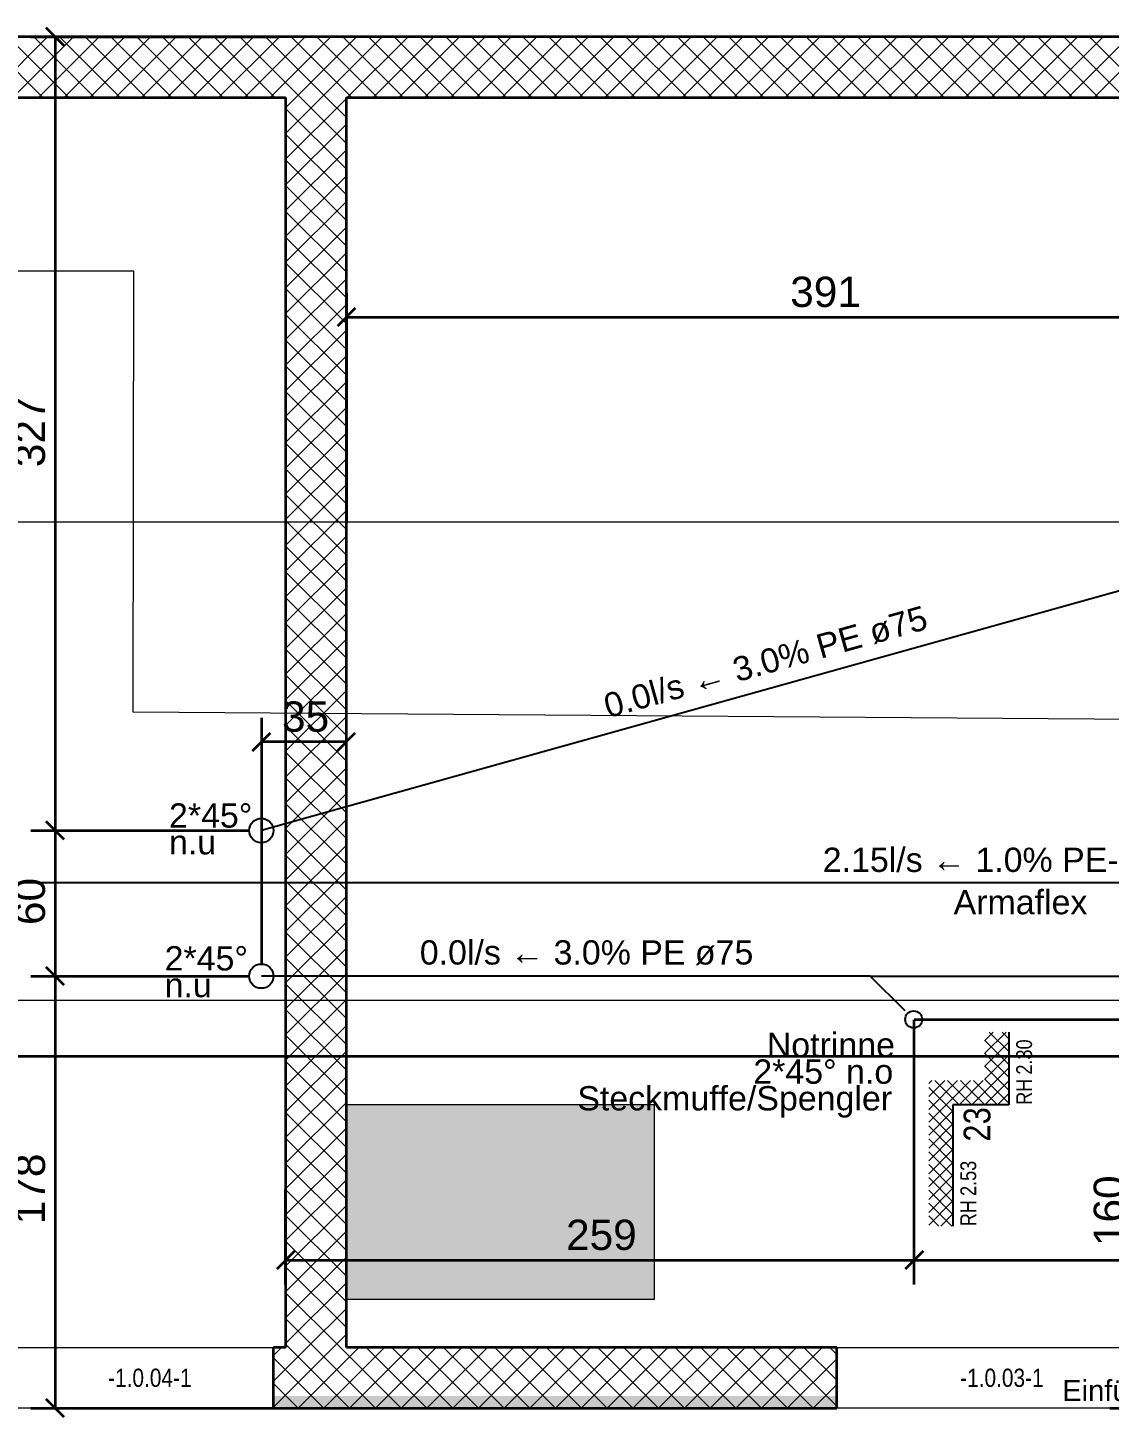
# Model space of a CAD drawing. Extents: x 885 to 2021, y 330 to 1122.
# Drawn here: x 1182.5 to 1271.6, y 723.9 to 838.3 of the extents above; entities that cross this region are included whole.
import ezdxf
from ezdxf.lldxf.tags import DXFTag

# ---------------------------------------------------------------- set-up
doc = ezdxf.new("R2010")
doc.units = 0
doc.layers.get('0').update_dxf_attribs({"lineweight": 25})
for name, color, linetype, lineweight in [('000 Kataster Abbruch', 7, 'Continuous', 25), ('010 Aussenwände Bauteilschraffuren Neu', 7, 'Continuous', 25), ('010 Aussenwände Neu', 7, 'Continuous', 25), ('015 Innenwände Bauteilschraffuren Neu', 7, 'Continuous', 25), ('015 Innenwände Neu', 7, 'Continuous', 25), ('027 Oberhalb Neu', 7, 'Continuous', 25), ('080 Raum Innen Kontur Neu', 7, 'Continuous', 25), ('160 Beschriftungen Ausführung Neu', 7, 'Continuous', 25), ('260 Kennzeichnung Sichtbeton Neu', 7, 'Continuous', 25)]:
    doc.layers.add(name, color=color, linetype=linetype, lineweight=lineweight)
for name, color, linetype, lineweight, true_color in [('A_Deckendurchbruch', 1, 'Continuous', 18, 0xff0000), ('S_Regenwasser_Einlage@DELETE-EINSTRICH', 7, 'fein_strichliert', 25, 0x0066cc), ('S_Schmutzwasser_Einlage', 7, 'fein_strichliert', 25, 0xcc6600), ('S_T_Mass_Einlage', 7, 'Continuous', 35, 0x0080ff), ('S_Text_Einlage', 7, 'Continuous', 25, 0x99ff99), ('X_Einfuegepunkt', 1, 'Continuous', 25, 0xff0000)]:
    doc.layers.add(name, color=color, linetype=linetype, lineweight=lineweight, true_color=true_color)
doc.styles.get("Standard").update_dxf_attribs({"font": 'arial.ttf'})
tags = doc.linetypes.add('fein_strichliert', pattern=[4, 1, -2, 1]).pattern_tags.tags
tags[8:9] = [DXFTag(74, 4), DXFTag(75, 0), DXFTag(340, '0'), DXFTag(46, 0.0), DXFTag(50, 0.0), DXFTag(44, 0.0), DXFTag(45, 0.0)]
tags[6:7] = [DXFTag(74, 4), DXFTag(75, 0), DXFTag(340, '0'), DXFTag(46, 0.0), DXFTag(50, 0.0), DXFTag(44, 0.0), DXFTag(45, 0.0)]
tags[4:5] = [DXFTag(74, 4), DXFTag(75, 0), DXFTag(340, '0'), DXFTag(46, 0.0), DXFTag(50, 0.0), DXFTag(44, 0.0), DXFTag(45, 0.0)]
tags = doc.linetypes.add('Strich 2_1mm', pattern=[0.003, 0.002, -0.001]).pattern_tags.tags
tags[6:7] = [DXFTag(74, 4), DXFTag(75, 0), DXFTag(340, '0'), DXFTag(46, 1.0), DXFTag(50, 0.0), DXFTag(44, 0.0), DXFTag(45, 0.0)]
tags[4:5] = [DXFTag(74, 4), DXFTag(75, 0), DXFTag(340, '0'), DXFTag(46, 1.0), DXFTag(50, 0.0), DXFTag(44, 0.0), DXFTag(45, 0.0)]
tags = doc.linetypes.add('Strichpunkt 3_1_1mm Achsen', pattern=[0.005, 0.003, -0.001, 0, -0.001]).pattern_tags.tags
tags[10:11] = [DXFTag(74, 4), DXFTag(75, 0), DXFTag(340, '0'), DXFTag(46, 1.0), DXFTag(50, 0.0), DXFTag(44, 0.0), DXFTag(45, 0.0)]
tags[8:9] = [DXFTag(74, 4), DXFTag(75, 0), DXFTag(340, '0'), DXFTag(46, 1.0), DXFTag(50, 0.0), DXFTag(44, 0.0), DXFTag(45, 0.0)]
tags[6:7] = [DXFTag(74, 4), DXFTag(75, 0), DXFTag(340, '0'), DXFTag(46, 1.0), DXFTag(50, 0.0), DXFTag(44, 0.0), DXFTag(45, 0.0)]
tags[4:5] = [DXFTag(74, 4), DXFTag(75, 0), DXFTag(340, '0'), DXFTag(46, 1.0), DXFTag(50, 0.0), DXFTag(44, 0.0), DXFTag(45, 0.0)]
tags = doc.linetypes.add('Strichpunkt 6_2_2mm Schnitt', pattern=[0.5, 0.3, -0.1, 0, -0.1]).pattern_tags.tags
tags[10:11] = [DXFTag(74, 4), DXFTag(75, 0), DXFTag(340, '0'), DXFTag(46, 1.0), DXFTag(50, 0.0), DXFTag(44, 0.0), DXFTag(45, 0.0)]
tags[8:9] = [DXFTag(74, 4), DXFTag(75, 0), DXFTag(340, '0'), DXFTag(46, 1.0), DXFTag(50, 0.0), DXFTag(44, 0.0), DXFTag(45, 0.0)]
tags[6:7] = [DXFTag(74, 4), DXFTag(75, 0), DXFTag(340, '0'), DXFTag(46, 1.0), DXFTag(50, 0.0), DXFTag(44, 0.0), DXFTag(45, 0.0)]
tags[4:5] = [DXFTag(74, 4), DXFTag(75, 0), DXFTag(340, '0'), DXFTag(46, 1.0), DXFTag(50, 0.0), DXFTag(44, 0.0), DXFTag(45, 0.0)]

# ---------------------------------------------------------------- blocks, each defined once
blk = doc.blocks.new('Referenz-A0T8DINCAL', base_point=(959.02, 414.92))
at = {"layer": 'A_Deckendurchbruch', "color": 0, "linetype": 'Continuous', "ltscale": 0.18}
for p, q in [((1208.78, 749.6), (1208.78, 733.6)), ((1234.18, 749.6), (1208.78, 749.6)), ((1234.18, 733.6), (1234.18, 749.6)), ((1208.78, 733.6), (1234.18, 733.6))]:
    blk.add_line(p, q, dxfattribs=at)
blk.add_solid([(1208.78, 749.6), (1208.78, 733.6), (1234.18, 749.6), (1234.18, 733.6)], dxfattribs=at)
blk = doc.blocks.new('Referenz-A0T8DINEAL', base_point=(896.59, 372.19))
at = {"layer": '000 Kataster Abbruch', "color": 0, "linetype": 'Strich 2_1mm', "lineweight": 13, "ltscale": 0.002197}
for p, q in [((1191.28, 818.28), (1119.8, 818.41)), ((1191.22, 781.95), (1191.28, 818.28)), ((1287.43, 781.25), (1191.22, 781.95))]:
    blk.add_line(p, q, dxfattribs=at)
at = {"layer": '010 Aussenwände Bauteilschraffuren Neu', "color": 0, "linetype": 'Continuous', "lineweight": 0, "ltscale": 0.0169}
for p, q in [((1183.78, 832.6), (1178.78, 837.6)), ((1179.16, 832.6), (1184.16, 837.6)), ((1185.91, 832.6), (1180.91, 837.6)), ((1181.29, 832.6), (1186.29, 837.6)), ((1188.03, 832.6), (1183.03, 837.6)), ((1183.41, 832.6), (1188.41, 837.6)), ((1190.15, 832.6), (1185.15, 837.6)), ((1185.53, 832.6), (1190.53, 837.6)), ((1192.27, 832.6), (1187.27, 837.6)), ((1187.65, 832.6), (1192.65, 837.6)), ((1194.39, 832.6), (1189.39, 837.6)), ((1189.77, 832.6), (1194.77, 837.6)), ((1196.51, 832.6), (1191.51, 837.6)), ((1191.89, 832.6), (1196.89, 837.6)), ((1198.63, 832.6), (1193.63, 837.6)), ((1194.01, 832.6), (1199.01, 837.6)), ((1200.76, 832.6), (1195.76, 837.6)), ((1196.13, 832.6), (1201.13, 837.6)), ((1202.88, 832.6), (1197.88, 837.6)), ((1198.26, 832.6), (1203.26, 837.6)), ((1205, 832.6), (1200, 837.6)), ((1200.38, 832.6), (1205.38, 837.6)), ((1207.12, 832.6), (1202.12, 837.6)), ((1202.5, 832.6), (1207.5, 837.6)), ((1209.24, 832.6), (1204.24, 837.6)), ((1204.62, 832.6), (1209.62, 837.6)), ((1211.36, 832.6), (1206.36, 837.6)), ((1206.74, 832.6), (1211.74, 837.6)), ((1213.48, 832.6), (1208.48, 837.6)), ((1208.86, 832.6), (1213.86, 837.6)), ((1215.6, 832.6), (1210.6, 837.6)), ((1210.98, 832.6), (1215.98, 837.6)), ((1217.73, 832.6), (1212.73, 837.6)), ((1213.11, 832.6), (1218.11, 837.6)), ((1219.85, 832.6), (1214.85, 837.6)), ((1215.23, 832.6), (1220.23, 837.6)), ((1221.97, 832.6), (1216.97, 837.6)), ((1217.35, 832.6), (1222.35, 837.6)), ((1224.09, 832.6), (1219.09, 837.6)), ((1219.47, 832.6), (1224.47, 837.6)), ((1226.21, 832.6), (1221.21, 837.6)), ((1221.59, 832.6), (1226.59, 837.6)), ((1228.33, 832.6), (1223.33, 837.6)), ((1223.71, 832.6), (1228.71, 837.6)), ((1230.45, 832.6), (1225.45, 837.6)), ((1225.83, 832.6), (1230.83, 837.6)), ((1232.58, 832.6), (1227.58, 837.6)), ((1227.95, 832.6), (1232.95, 837.6)), ((1234.7, 832.6), (1229.7, 837.6)), ((1230.08, 832.6), (1235.08, 837.6)), ((1236.82, 832.6), (1231.82, 837.6)), ((1232.2, 832.6), (1237.2, 837.6)), ((1238.94, 832.6), (1233.94, 837.6)), ((1234.32, 832.6), (1239.32, 837.6)), ((1241.06, 832.6), (1236.06, 837.6)), ((1236.44, 832.6), (1241.44, 837.6)), ((1243.18, 832.6), (1238.18, 837.6)), ((1238.56, 832.6), (1243.56, 837.6)), ((1245.3, 832.6), (1240.3, 837.6)), ((1240.68, 832.6), (1245.68, 837.6)), ((1247.42, 832.6), (1242.42, 837.6)), ((1242.8, 832.6), (1247.8, 837.6)), ((1249.55, 832.6), (1244.55, 837.6)), ((1244.93, 832.6), (1249.93, 837.6)), ((1251.67, 832.6), (1246.67, 837.6)), ((1247.05, 832.6), (1252.05, 837.6)), ((1253.79, 832.6), (1248.79, 837.6)), ((1249.17, 832.6), (1254.17, 837.6)), ((1255.91, 832.6), (1250.91, 837.6)), ((1251.29, 832.6), (1256.29, 837.6)), ((1258.03, 832.6), (1253.03, 837.6)), ((1253.41, 832.6), (1258.41, 837.6)), ((1260.15, 832.6), (1255.15, 837.6)), ((1255.53, 832.6), (1260.53, 837.6)), ((1262.27, 832.6), (1257.27, 837.6)), ((1257.65, 832.6), (1262.65, 837.6)), ((1264.4, 832.6), (1259.4, 837.6)), ((1259.77, 832.6), (1264.77, 837.6)), ((1266.52, 832.6), (1261.52, 837.6)), ((1261.9, 832.6), (1266.9, 837.6)), ((1268.64, 832.6), (1263.64, 837.6)), ((1264.02, 832.6), (1269.02, 837.6)), ((1270.76, 832.6), (1265.76, 837.6)), ((1266.14, 832.6), (1271.14, 837.6)), ((1272.88, 832.6), (1267.88, 837.6)), ((1268.26, 832.6), (1273.26, 837.6)), ((1275, 832.6), (1270, 837.6)), ((1270.38, 832.6), (1275.38, 837.6))]:
    blk.add_line(p, q, dxfattribs=at)
at = {"layer": '010 Aussenwände Neu', "color": 0, "lineweight": 35}
for p, q in [((1527.88, 837.6), (1085.58, 837.6)), ((1085.58, 832.6), (1203.78, 832.6)), ((1208.78, 832.6), (1382.38, 832.6))]:
    blk.add_line(p, q, dxfattribs=at)
at = {"layer": '015 Innenwände Bauteilschraffuren Neu', "color": 0, "linetype": 'Continuous', "lineweight": 0, "ltscale": 0.0169}
for p, q in [((1203.78, 831.76), (1204.62, 832.6)), ((1203.78, 829.64), (1206.74, 832.6)), ((1203.78, 827.52), (1208.78, 832.52)), ((1208.78, 828.82), (1205, 832.6)), ((1208.78, 830.94), (1207.12, 832.6)), ((1208.78, 826.7), (1203.78, 831.7)), ((1203.78, 825.4), (1208.78, 830.4)), ((1208.78, 824.58), (1203.78, 829.58)), ((1203.78, 823.28), (1208.78, 828.28)), ((1208.78, 822.46), (1203.78, 827.46)), ((1203.78, 821.15), (1208.78, 826.15)), ((1208.78, 820.34), (1203.78, 825.34)), ((1203.78, 819.03), (1208.78, 824.03)), ((1208.78, 818.22), (1203.78, 823.22)), ((1203.78, 816.91), (1208.78, 821.91)), ((1208.78, 816.09), (1203.78, 821.09)), ((1203.78, 814.79), (1208.78, 819.79)), ((1208.78, 813.97), (1203.78, 818.97)), ((1203.78, 812.67), (1208.78, 817.67)), ((1208.78, 811.85), (1203.78, 816.85)), ((1203.78, 810.55), (1208.78, 815.55)), ((1208.78, 809.73), (1203.78, 814.73)), ((1203.78, 808.43), (1208.78, 813.43)), ((1208.78, 807.61), (1203.78, 812.61)), ((1203.78, 806.31), (1208.78, 811.31)), ((1208.78, 805.49), (1203.78, 810.49)), ((1203.78, 804.18), (1208.78, 809.18)), ((1208.78, 803.37), (1203.78, 808.37)), ((1203.78, 802.06), (1208.78, 807.06)), ((1208.78, 801.25), (1203.78, 806.25)), ((1203.78, 799.94), (1208.78, 804.94)), ((1208.78, 799.12), (1203.78, 804.12)), ((1203.78, 797.82), (1208.78, 802.82)), ((1208.78, 797), (1203.78, 802)), ((1203.78, 795.7), (1208.78, 800.7)), ((1208.78, 794.88), (1203.78, 799.88)), ((1203.78, 793.58), (1208.78, 798.58)), ((1208.78, 792.76), (1203.78, 797.76)), ((1203.78, 791.46), (1208.78, 796.46)), ((1208.78, 790.64), (1203.78, 795.64)), ((1203.78, 789.33), (1208.78, 794.33)), ((1208.78, 788.52), (1203.78, 793.52)), ((1203.78, 787.21), (1208.78, 792.21)), ((1208.78, 786.4), (1203.78, 791.4)), ((1203.78, 785.09), (1208.78, 790.09)), ((1208.78, 784.27), (1203.78, 789.27)), ((1203.78, 782.97), (1208.78, 787.97)), ((1208.78, 782.15), (1203.78, 787.15)), ((1203.78, 780.85), (1208.78, 785.85)), ((1208.78, 780.03), (1203.78, 785.03)), ((1203.78, 778.73), (1208.78, 783.73)), ((1208.78, 777.91), (1203.78, 782.91)), ((1203.78, 776.61), (1208.78, 781.61)), ((1208.78, 775.79), (1203.78, 780.79)), ((1203.78, 774.49), (1208.78, 779.49)), ((1208.78, 773.67), (1203.78, 778.67)), ((1203.78, 772.36), (1208.78, 777.36)), ((1208.78, 771.55), (1203.78, 776.55)), ((1203.78, 770.24), (1208.78, 775.24)), ((1208.78, 769.43), (1203.78, 774.43)), ((1203.78, 768.12), (1208.78, 773.12)), ((1208.78, 767.3), (1203.78, 772.3)), ((1203.78, 766), (1208.78, 771)), ((1208.78, 765.18), (1203.78, 770.18)), ((1203.78, 763.88), (1208.78, 768.88)), ((1208.78, 763.06), (1203.78, 768.06)), ((1203.78, 761.76), (1208.78, 766.76)), ((1208.78, 760.94), (1203.78, 765.94)), ((1203.78, 759.64), (1208.78, 764.64)), ((1208.78, 758.82), (1203.78, 763.82)), ((1203.78, 757.52), (1208.78, 762.52)), ((1208.78, 756.7), (1203.78, 761.7)), ((1203.78, 755.39), (1208.78, 760.39)), ((1208.78, 754.58), (1203.78, 759.58)), ((1203.78, 753.27), (1208.78, 758.27)), ((1208.78, 752.46), (1203.78, 757.46)), ((1203.78, 751.15), (1208.78, 756.15)), ((1208.78, 750.33), (1203.78, 755.33)), ((1203.78, 749.03), (1208.78, 754.03)), ((1208.78, 748.21), (1203.78, 753.21)), ((1203.78, 746.91), (1208.78, 751.91)), ((1208.78, 746.09), (1203.78, 751.09)), ((1203.78, 744.79), (1208.78, 749.79)), ((1208.78, 743.97), (1203.78, 748.97)), ((1203.78, 742.67), (1208.78, 747.67)), ((1208.78, 741.85), (1203.78, 746.85)), ((1203.78, 740.54), (1208.78, 745.54)), ((1208.78, 739.73), (1203.78, 744.73)), ((1203.78, 738.42), (1208.78, 743.42)), ((1208.78, 737.61), (1203.78, 742.61)), ((1203.78, 736.3), (1208.78, 741.3)), ((1208.78, 735.48), (1203.78, 740.48)), ((1203.78, 734.18), (1208.78, 739.18)), ((1208.78, 733.36), (1203.78, 738.36)), ((1203.78, 732.06), (1208.78, 737.06)), ((1208.78, 731.24), (1203.78, 736.24)), ((1203.78, 729.94), (1208.78, 734.94)), ((1208.3, 729.6), (1203.78, 734.12)), ((1205.56, 729.6), (1208.78, 732.82)), ((1206.17, 729.6), (1203.78, 732)), ((1207.69, 729.6), (1208.78, 730.7)), ((1202.78, 728.94), (1203.44, 729.6)), ((1202.78, 726.82), (1205.56, 729.6)), ((1202.78, 724.7), (1207.69, 729.6)), ((1204.05, 729.6), (1203.78, 729.88)), ((1209.05, 724.6), (1204.05, 729.6)), ((1204.81, 724.6), (1209.81, 729.6)), ((1211.17, 724.6), (1206.17, 729.6)), ((1206.93, 724.6), (1211.93, 729.6)), ((1213.3, 724.6), (1208.3, 729.6)), ((1209.05, 724.6), (1214.05, 729.6)), ((1215.42, 724.6), (1210.42, 729.6)), ((1211.17, 724.6), (1216.17, 729.6)), ((1217.54, 724.6), (1212.54, 729.6)), ((1213.29, 724.6), (1218.29, 729.6)), ((1219.66, 724.6), (1214.66, 729.6)), ((1215.41, 724.6), (1220.41, 729.6)), ((1221.78, 724.6), (1216.78, 729.6)), ((1217.54, 724.6), (1222.54, 729.6)), ((1223.9, 724.6), (1218.9, 729.6)), ((1219.66, 724.6), (1224.66, 729.6)), ((1226.02, 724.6), (1221.02, 729.6)), ((1221.78, 724.6), (1226.78, 729.6)), ((1228.15, 724.6), (1223.15, 729.6)), ((1223.9, 724.6), (1228.9, 729.6)), ((1230.27, 724.6), (1225.27, 729.6)), ((1226.02, 724.6), (1231.02, 729.6)), ((1232.39, 724.6), (1227.39, 729.6)), ((1228.14, 724.6), (1233.14, 729.6)), ((1234.51, 724.6), (1229.51, 729.6)), ((1230.26, 724.6), (1235.26, 729.6)), ((1236.63, 724.6), (1231.63, 729.6)), ((1232.38, 724.6), (1237.38, 729.6)), ((1238.75, 724.6), (1233.75, 729.6)), ((1234.51, 724.6), (1239.51, 729.6)), ((1240.87, 724.6), (1235.87, 729.6)), ((1236.63, 724.6), (1241.63, 729.6)), ((1242.99, 724.6), (1237.99, 729.6)), ((1238.75, 724.6), (1243.75, 729.6)), ((1245.12, 724.6), (1240.12, 729.6)), ((1240.87, 724.6), (1245.87, 729.6)), ((1247.24, 724.6), (1242.24, 729.6)), ((1242.99, 724.6), (1247.99, 729.6)), ((1249.18, 724.78), (1244.36, 729.6)), ((1249.18, 726.9), (1246.48, 729.6)), ((1249.18, 729.03), (1248.6, 729.6)), ((1206.93, 724.6), (1202.78, 728.76)), ((1245.11, 724.6), (1249.18, 728.67)), ((1204.81, 724.6), (1202.78, 726.64)), ((1247.23, 724.6), (1249.18, 726.55))]:
    blk.add_line(p, q, dxfattribs=at)
at = {"layer": '015 Innenwände Neu', "color": 0, "lineweight": 35}
for p, q in [((1203.78, 832.6), (1203.78, 729.6)), ((1208.78, 729.6), (1208.78, 832.6)), ((1203.78, 729.6), (1202.78, 729.6)), ((1202.78, 724.6), (1202.78, 729.6)), ((1249.18, 729.6), (1208.78, 729.6)), ((1249.18, 724.6), (1249.18, 729.6)), ((1202.78, 724.6), (1249.18, 724.6))]:
    blk.add_line(p, q, dxfattribs=at)
at = {"layer": '027 Oberhalb Neu', "color": 0, "linetype": 'Strichpunkt 6_2_2mm Schnitt', "lineweight": 13, "ltscale": 0.0169}
blk.add_line((1597.08, 797.6), (1160.58, 797.6), dxfattribs=at)
at = {"layer": '027 Oberhalb Neu', "color": 0, "linetype": 'Strichpunkt 3_1_1mm Achsen', "lineweight": 13, "ltscale": 0.0169}
blk.add_line((1597.28, 758.2), (1100.38, 758.2), dxfattribs=at)
at = {"layer": '027 Oberhalb Neu', "color": 0, "linetype": 'Strichpunkt 3_1_1mm Achsen', "lineweight": 35, "ltscale": 0.1225}
blk.add_line((1105.18, 753.6), (1596.54, 753.6), dxfattribs=at)
at = {"layer": '080 Raum Innen Kontur Neu', "color": 0, "linetype": 'Continuous', "lineweight": 13, "ltscale": 0.0169}
for p, q in [((1203.78, 832.6), (1085.58, 832.6)), ((1203.78, 729.6), (1203.78, 832.6)), ((1208.78, 832.6), (1208.78, 729.6)), ((1382.38, 832.6), (1208.78, 832.6)), ((1137.58, 729.6), (1203.78, 729.6)), ((1208.78, 729.6), (1318.18, 729.6)), ((1279.18, 724.6), (1179.58, 724.6))]:
    blk.add_line(p, q, dxfattribs=at)
at = {"layer": '160 Beschriftungen Ausführung Neu', "color": 0, "linetype": 'Continuous', "lineweight": 13, "ltscale": 0.0169}
for p, q in [((1261.36, 754.88), (1262.08, 755.6)), ((1261.36, 753.82), (1263.14, 755.6)), ((1263.36, 753.99), (1261.75, 755.6)), ((1263.36, 755.05), (1262.81, 755.6)), ((1263.36, 752.93), (1261.36, 754.93)), ((1261.36, 752.76), (1263.36, 754.76)), ((1263.36, 751.87), (1261.36, 753.87)), ((1261.36, 751.7), (1263.36, 753.7)), ((1260.32, 749.6), (1263.36, 752.64)), ((1263.36, 750.81), (1261.36, 752.81)), ((1256.76, 751.35), (1257.02, 751.6)), ((1256.76, 750.28), (1258.08, 751.6)), ((1256.76, 749.22), (1259.14, 751.6)), ((1256.76, 748.16), (1260.2, 751.6)), ((1258.76, 749.04), (1256.76, 751.04)), ((1259.26, 749.6), (1257.26, 751.6)), ((1260.32, 749.6), (1258.32, 751.6)), ((1259.26, 749.6), (1261.26, 751.6)), ((1261.38, 749.6), (1259.38, 751.6)), ((1262.44, 749.6), (1260.44, 751.6)), ((1263.36, 749.75), (1261.36, 751.75)), ((1261.38, 749.6), (1263.36, 751.58)), ((1258.76, 747.98), (1256.76, 749.98)), ((1262.44, 749.6), (1263.36, 750.52)), ((1256.76, 747.1), (1258.76, 749.1)), ((1258.76, 746.92), (1256.76, 748.92)), ((1256.76, 746.04), (1258.76, 748.04)), ((1258.76, 745.86), (1256.76, 747.86)), ((1256.76, 744.98), (1258.76, 746.98)), ((1258.76, 744.8), (1256.76, 746.8)), ((1256.76, 743.92), (1258.76, 745.92)), ((1258.76, 743.74), (1256.76, 745.74)), ((1256.76, 742.86), (1258.76, 744.86)), ((1258.76, 742.68), (1256.76, 744.68)), ((1256.76, 741.8), (1258.76, 743.8)), ((1258.76, 741.62), (1256.76, 743.62)), ((1256.76, 740.74), (1258.76, 742.74)), ((1258.76, 740.56), (1256.76, 742.56)), ((1256.76, 739.68), (1258.76, 741.68)), ((1258.66, 739.6), (1256.76, 741.5)), ((1257.6, 739.6), (1256.76, 740.44)), ((1257.75, 739.6), (1258.76, 740.62))]:
    blk.add_line(p, q, dxfattribs=at)
at = {"layer": '160 Beschriftungen Ausführung Neu', "color": 0, "linetype": 'Continuous', "lineweight": -2, "ltscale": 0.0625}
for p, q in [((1263.36, 755.6), (1263.36, 749.6)), ((1263.36, 749.6), (1258.76, 749.6)), ((1258.76, 749.6), (1258.76, 739.6))]:
    blk.add_line(p, q, dxfattribs=at)
at = {"layer": '260 Kennzeichnung Sichtbeton Neu', "color": 0, "linetype": 'Continuous', "lineweight": 0, "ltscale": 0.0169}
for points in [[(1202.78, 724.6), (1249.18, 724.6), (1202.78, 725.6)], [(1249.18, 724.6), (1249.18, 725.6), (1202.78, 725.6)]]:
    blk.add_solid(points, dxfattribs=at)
at = {"layer": '160 Beschriftungen Ausführung Neu', "color": 0, "linetype": 'Continuous', "lineweight": 13, "ltscale": 0.0169, "attachment_point": 1, "rotation": 90}
for s, insert, char_height in [('{\\fArial Narrow;2.30}', (1263.97, 752.09), 1.3), ('{\\fArial Narrow;RH}', (1263.97, 749.6), 1.3), ('{\\fArial Narrow;3}', (1259.64, 748), 2.2), ('{\\fArial Narrow;2}', (1259.64, 746.57), 2.2), ('{\\fArial Narrow;2.53}', (1259.37, 742.09), 1.3), ('{\\fArial Narrow;RH}', (1259.37, 739.6), 1.3)]:
    blk.add_mtext(s, dxfattribs=dict(at, insert=insert, char_height=char_height))
at = {"layer": '160 Beschriftungen Ausführung Neu', "color": 0, "linetype": 'Continuous', "lineweight": 13, "ltscale": 0.0169, "char_height": 1.5, "attachment_point": 1}
for s, insert in [('{\\fArial Narrow;-1.0.04-1}', (1189.15, 727.86)), ('{\\fArial Narrow;-1.0.03-1}', (1259.35, 727.86))]:
    blk.add_mtext(s, dxfattribs=dict(at, insert=insert))
at = {"layer": 'X_Einfuegepunkt', "color": 0, "linetype": 'Continuous', "lineweight": -2, "ltscale": 0.25, "insert": (1267.76, 726.92), "char_height": 1.7181, "attachment_point": 1}
blk.add_mtext('{\\fArial;Einfügepunkt}', dxfattribs=at)
blk = doc.blocks.new('Abwasserleitung-A0T8DINIAL', base_point=(1086.48, 767.88))
at = {"color": 0, "linetype": 'ByBlock', "lineweight": -2, "ltscale": 0.25}
blk.add_line((1311.94, 767.88), (1086.48, 767.88), dxfattribs=at)
blk = doc.blocks.new('Abwassersammelpunkt (Zentrale)-A0T8DINQAL', base_point=(1200.78, 771.2))
at = {"color": 0, "linetype": 'ByBlock', "lineweight": -2, "ltscale": 0.25}
blk.add_circle((1201.78, 772.2), 1, dxfattribs=at)
blk = doc.blocks.new('Waschtrog-A0T8DIOOAL', base_point=(1254.82, 755.94))
at = {"color": 0, "linetype": 'ByBlock', "lineweight": -2, "ltscale": 0.25}
blk.add_circle((1255.52, 756.64), 0.7, dxfattribs=at)
blk = doc.blocks.new('Abwassersammelpunkt (Zentrale)-A0T8DIOWAL', base_point=(1200.78, 759.2))
at = {"color": 0, "linetype": 'ByBlock', "lineweight": -2, "ltscale": 0.25}
blk.add_circle((1201.78, 760.2), 1, dxfattribs=at)
blk = doc.blocks.new('Polylinie-A0T8DIPUAL', base_point=(1201.78, 757.35))
at = {"color": 0, "linetype": 'ByBlock', "lineweight": -2, "ltscale": 0.25}
for p, q in [((1251.95, 760.2), (1201.78, 760.2)), ((1254.81, 757.35), (1251.95, 760.2))]:
    blk.add_line(p, q, dxfattribs=at)
blk = doc.blocks.new('Polylinie-A0T8DIR0AL', base_point=(1251.95, 755.7))
at = {"color": 0, "linetype": 'ByBlock', "lineweight": -2, "ltscale": 0.25}
for p, q in [((1251.95, 760.2), (1314.43, 760.2)), ((1314.43, 760.2), (1318.93, 755.7))]:
    blk.add_line(p, q, dxfattribs=at)
blk = doc.blocks.new('Maß-A0T8DISCAL', base_point=(1181.45, 723.86))
at = {"color": 0, "linetype": 'ByBlock', "lineweight": -2, "ltscale": 0.35}
for p, q in [((1185.52, 836.86), (1184.04, 838.35)), ((1182.78, 837.6), (1203.26, 837.6)), ((1184.78, 837.6), (1184.78, 724.6)), ((1185.52, 771.46), (1184.04, 772.95)), ((1182.78, 772.2), (1200.78, 772.2)), ((1182.78, 760.2), (1200.78, 760.2)), ((1185.52, 759.46), (1184.04, 760.95)), ((1185.52, 723.86), (1184.04, 725.35)), ((1182.78, 724.6), (1202.78, 724.6))]:
    blk.add_line(p, q, dxfattribs=at)
at = {"color": 0, "linetype": 'ByBlock', "lineweight": -2, "ltscale": 0.35, "char_height": 2.5, "attachment_point": 1, "rotation": 90}
for s, insert in [('{\\fArial;327}', (1181.45, 802.14)), ('{\\fArial;60}', (1181.45, 764.41)), ('{\\fArial;178}', (1181.45, 739.76))]:
    blk.add_mtext(s, dxfattribs=dict(at, insert=insert))
blk = doc.blocks.new('Maß-A0T8DISEAL', base_point=(1201.04, 761.2))
at = {"color": 0, "linetype": 'ByBlock', "lineweight": -2, "ltscale": 0.35}
for p, q in [((1201.78, 781.5), (1201.78, 761.2)), ((1208.78, 777.5), (1208.78, 781.1)), ((1201.04, 778.76), (1202.52, 780.25)), ((1208.04, 778.76), (1209.52, 780.25)), ((1208.78, 779.5), (1201.78, 779.5))]:
    blk.add_line(p, q, dxfattribs=at)
at = {"color": 0, "linetype": 'ByBlock', "lineweight": -2, "ltscale": 0.35, "insert": (1203.48, 782.84), "char_height": 2.5, "attachment_point": 1}
blk.add_mtext('{\\fArial;35}', dxfattribs=at)
blk = doc.blocks.new('Maß-A0T8DISGAL', base_point=(1208.04, 797.04))
at = {"color": 0, "linetype": 'ByBlock', "lineweight": -2, "ltscale": 0.35}
for p, q in [((1208.78, 816.5), (1208.78, 797.6)), ((1286.96, 816.5), (1286.96, 797.04)), ((1209.52, 815.25), (1208.04, 813.76)), ((1287.71, 815.25), (1286.22, 813.76)), ((1208.78, 814.5), (1286.96, 814.5))]:
    blk.add_line(p, q, dxfattribs=at)
at = {"color": 0, "linetype": 'ByBlock', "lineweight": -2, "ltscale": 0.35, "insert": (1245.35, 817.84), "char_height": 2.5, "attachment_point": 1}
blk.add_mtext('{\\fArial;391}', dxfattribs=at)
blk = doc.blocks.new('Maß-A0T8DISKAL', base_point=(1203.04, 734.8))
at = {"color": 0, "linetype": 'ByBlock', "lineweight": -2, "ltscale": 0.35}
for p, q in [((1255.56, 734.8), (1255.56, 756.59)), ((1319.43, 734.8), (1319.43, 754.5)), ((1324.62, 734.8), (1324.62, 754.3)), ((1354.48, 734.8), (1354.48, 754.3)), ((1356.88, 734.8), (1356.88, 753.6)), ((1203.78, 734.8), (1203.78, 742.61)), ((1204.52, 737.55), (1203.04, 736.06)), ((1256.3, 737.55), (1254.82, 736.06)), ((1320.17, 737.55), (1318.69, 736.06)), ((1325.36, 737.55), (1323.88, 736.06)), ((1355.22, 737.55), (1353.74, 736.06)), ((1357.62, 737.55), (1356.14, 736.06)), ((1203.78, 736.8), (1359.85, 736.8))]:
    blk.add_line(p, q, dxfattribs=at)
at = {"color": 0, "linetype": 'ByBlock', "lineweight": -2, "ltscale": 0.35, "char_height": 2.5, "attachment_point": 1}
for s, insert in [('{\\fArial;26}', (1320.21, 742.01)), ('{\\fArial;259}', (1226.88, 740.14)), ('{\\fArial;319}', (1284.73, 740.14)), ('{\\fArial;149}', (1336.91, 740.14)), ('{\\fArial;12}', (1354.08, 740.21))]:
    blk.add_mtext(s, dxfattribs=dict(at, insert=insert))
blk = doc.blocks.new('Maß-A0T8DISMAL', base_point=(1255.56, 723.86))
at = {"color": 0, "linetype": 'ByBlock', "lineweight": -2, "ltscale": 0.35}
for p, q in [((1272.94, 757.34), (1274.42, 755.85)), ((1275.68, 756.59), (1255.56, 756.59)), ((1273.68, 724.6), (1273.68, 756.59)), ((1272.94, 725.35), (1274.42, 723.86)), ((1271.68, 724.6), (1274.78, 724.6))]:
    blk.add_line(p, q, dxfattribs=at)
at = {"color": 0, "linetype": 'ByBlock', "lineweight": -2, "ltscale": 0.35, "insert": (1270.35, 737.96), "char_height": 2.5, "attachment_point": 1, "rotation": 90}
blk.add_mtext('{\\fArial;160}', dxfattribs=at)

msp = doc.modelspace()

# ---------------------------------------------------------------- linework, layer by layer
at = {"layer": 'S_Schmutzwasser_Einlage', "ltscale": 0.25}
msp.add_line((1286.01, 795.74), (1201.78, 772.2), dxfattribs=at)

# ---------------------------------------------------------------- block references
at = {"color": 8, "lineweight": 25, "ltscale": 0.25, "true_color": 0x808080}
for name, p in [('Referenz-A0T8DINEAL', (896.59, 372.19)), ('Referenz-A0T8DINCAL', (959.02, 414.92))]:
    msp.add_blockref(name, p, dxfattribs=at)
at = {"layer": 'S_Regenwasser_Einlage@DELETE-EINSTRICH', "ltscale": 0.25}
msp.add_blockref('Abwasserleitung-A0T8DINIAL', (1086.48, 767.88), dxfattribs=at)
at = {"layer": 'S_Schmutzwasser_Einlage', "ltscale": 0.25}
for name, p in [('Abwassersammelpunkt (Zentrale)-A0T8DINQAL', (1200.78, 771.2)), ('Abwassersammelpunkt (Zentrale)-A0T8DIOWAL', (1200.78, 759.2)), ('Polylinie-A0T8DIPUAL', (1201.78, 757.35)), ('Polylinie-A0T8DIR0AL', (1251.95, 755.7)), ('Waschtrog-A0T8DIOOAL', (1254.82, 755.94))]:
    msp.add_blockref(name, p, dxfattribs=at)
at = {"layer": 'S_T_Mass_Einlage', "ltscale": 0.35}
for name, p in [('Maß-A0T8DISCAL', (1181.45, 723.86)), ('Maß-A0T8DISGAL', (1208.04, 797.04)), ('Maß-A0T8DISEAL', (1201.04, 761.2)), ('Maß-A0T8DISMAL', (1255.56, 723.86)), ('Maß-A0T8DISKAL', (1203.04, 734.8))]:
    msp.add_blockref(name, p, dxfattribs=at)

# ---------------------------------------------------------------- texts
at = {"layer": 'S_Text_Einlage', "ltscale": 0.25, "insert": (1229.81, 783.38), "char_height": 2, "attachment_point": 1, "rotation": 15.6123}
msp.add_mtext('{\\fArial;0.0l/s ← 3.0% PE ø75}', dxfattribs=at)
at = {"layer": 'S_Text_Einlage', "ltscale": 0.25, "char_height": 2, "attachment_point": 1}
for s, insert in [('{\\fArial;2*45°}', (1194.17, 774.44)), ('{\\fArial;n.u}', (1194.17, 772.24)), ('{\\fArial;2.15l/s ← 1.0% PE-S ø90}', (1248.03, 770.79)), ('{\\fArial;Armaflex}', (1258.81, 767.3)), ('{\\fArial;2*45°}', (1193.81, 762.67)), ('{\\fArial;0.0l/s ← 3.0% PE ø75}', (1214.83, 763.16)), ('{\\fArial;n.u}', (1193.81, 760.47)), ('{\\fArial;Notrinne}', (1243.42, 755.54)), ('{\\fArial;2*45° n.o}', (1242.31, 753.34)), ('{\\fArial;Steckmuffe/Spengler}', (1227.81, 751.14))]:
    msp.add_mtext(s, dxfattribs=dict(at, insert=insert))

doc.saveas('drawing.dxf')
